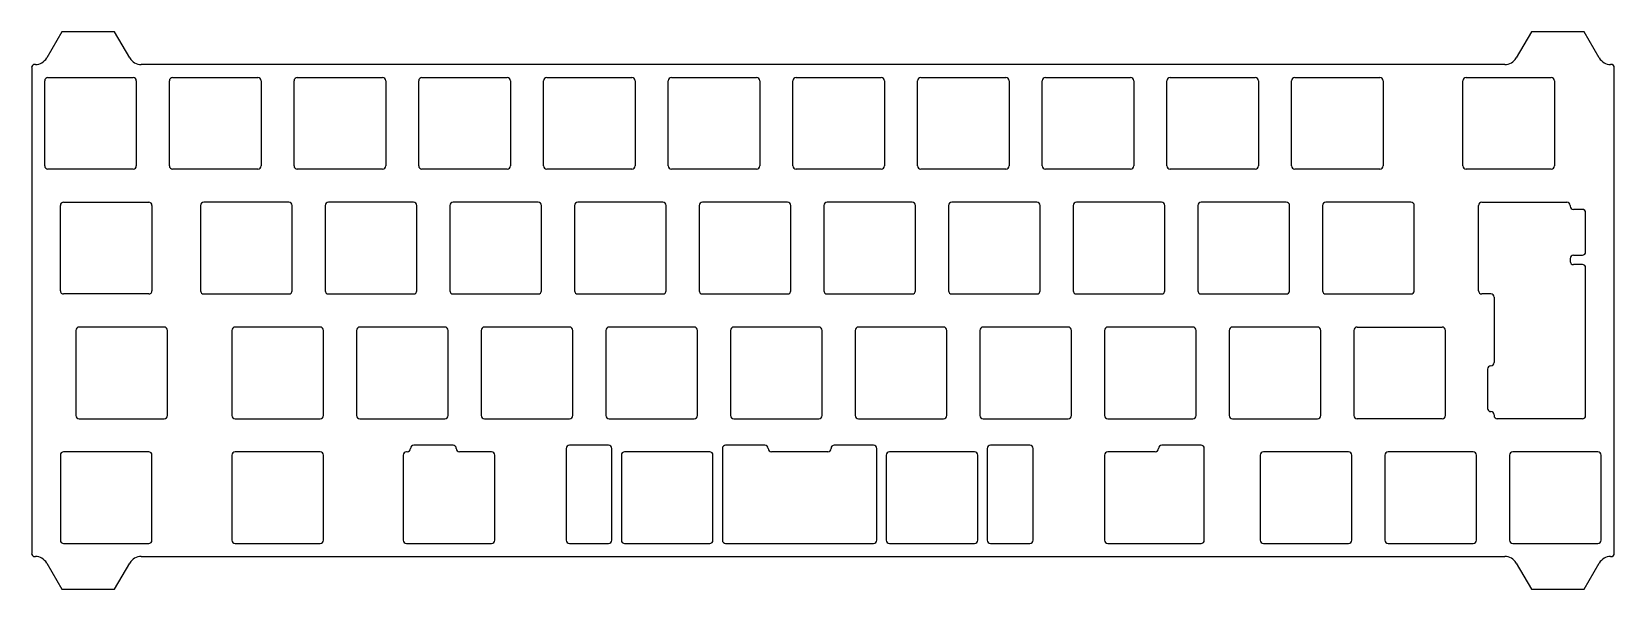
# Model space of a CAD drawing. Extents: x 1 to 242, y -81 to 4.
import ezdxf

# ---------------------------------------------------------------- set-up
doc = ezdxf.new("R2010")
doc.units = 0
doc.header["$MEASUREMENT"] = 0
doc.layers.add('VISIBLE', color=7, linetype='CONTINUOUS')

msp = doc.modelspace()

# ---------------------------------------------------------------- linework, layer by layer
at = {"layer": 'VISIBLE'}
for p, q in [((5.13, 4.47), (2.82, 0.47)), ((13.2, 4.47), (5.13, 4.47)), ((15.51, 0.47), (13.2, 4.47)), ((229.68, 4.47), (227.37, 0.47)), ((237.75, 4.47), (229.68, 4.47)), ((240.06, 0.47), (237.75, 4.47)), ((0.53, -1.02), (0.53, -75.18)), ((1.09, -0.53), (1.02, -0.53)), ((225.64, -0.53), (17.25, -0.53)), ((241.86, -0.53), (241.8, -0.53)), ((242.36, -75.18), (242.36, -1.02)), ((2.52, -16.02), (2.52, -3.02)), ((3.02, -2.52), (16.02, -2.52)), ((16.52, -3.02), (16.52, -16.02)), ((21.57, -16.02), (21.57, -3.02)), ((22.07, -2.52), (35.08, -2.52)), ((35.58, -3.02), (35.58, -16.02)), ((40.62, -16.02), (40.62, -3.02)), ((41.12, -2.52), (54.12, -2.52)), ((54.62, -3.02), (54.62, -16.02)), ((59.67, -16.02), (59.67, -3.02)), ((60.17, -2.52), (73.17, -2.52)), ((73.68, -3.02), (73.68, -16.02)), ((78.73, -16.02), (78.73, -3.02)), ((79.23, -2.52), (92.22, -2.52)), ((92.73, -3.02), (92.73, -16.02)), ((97.78, -16.02), (97.78, -3.02)), ((98.28, -2.52), (111.28, -2.52)), ((111.78, -3.02), (111.78, -16.02)), ((116.83, -16.02), (116.83, -3.02)), ((117.33, -2.52), (130.32, -2.52)), ((130.82, -3.02), (130.82, -16.02)), ((135.88, -16.02), (135.88, -3.02)), ((136.38, -2.52), (149.38, -2.52)), ((149.88, -3.02), (149.88, -16.02)), ((154.93, -16.02), (154.93, -3.02)), ((155.43, -2.52), (168.43, -2.52)), ((168.93, -3.02), (168.93, -16.02)), ((173.97, -16.02), (173.97, -3.02)), ((174.47, -2.52), (187.47, -2.52)), ((187.97, -3.02), (187.97, -16.02)), ((193.03, -16.02), (193.03, -3.02)), ((193.53, -2.52), (206.53, -2.52)), ((207.03, -3.02), (207.03, -16.02)), ((219.22, -16.02), (219.22, -3.02)), ((219.72, -2.52), (232.72, -2.52)), ((233.22, -3.02), (233.22, -16.02)), ((16.02, -16.52), (3.02, -16.52)), ((35.08, -16.52), (22.07, -16.52)), ((54.12, -16.52), (41.12, -16.52)), ((73.17, -16.52), (60.17, -16.52)), ((92.22, -16.52), (79.23, -16.52)), ((111.28, -16.52), (98.28, -16.52)), ((130.32, -16.52), (117.33, -16.52)), ((149.38, -16.52), (136.38, -16.52)), ((168.43, -16.52), (155.43, -16.52)), ((187.47, -16.52), (174.47, -16.52)), ((206.53, -16.52), (193.53, -16.52)), ((232.72, -16.52), (219.72, -16.52)), ((5.41, -21.58), (18.41, -21.58)), ((39.84, -21.58), (26.84, -21.58)), ((58.89, -21.58), (45.89, -21.58)), ((77.94, -21.58), (64.94, -21.58)), ((96.99, -21.58), (83.99, -21.58)), ((116.04, -21.58), (103.04, -21.58)), ((135.09, -21.58), (122.09, -21.58)), ((154.14, -21.58), (141.14, -21.58)), ((173.19, -21.58), (160.19, -21.58)), ((192.24, -21.58), (179.24, -21.58)), ((211.29, -21.58), (198.29, -21.58)), ((222.1, -21.58), (235.1, -21.58)), ((4.91, -35.08), (4.91, -22.08)), ((18.91, -22.08), (18.91, -35.08)), ((26.34, -22.08), (26.34, -35.08)), ((40.34, -35.08), (40.34, -22.08)), ((45.39, -22.08), (45.39, -35.08)), ((59.39, -35.08), (59.39, -22.08)), ((64.44, -22.08), (64.44, -35.08)), ((78.44, -35.08), (78.44, -22.08)), ((83.49, -22.08), (83.49, -35.08)), ((97.49, -35.08), (97.49, -22.08)), ((102.54, -22.08), (102.54, -35.08)), ((116.54, -35.08), (116.54, -22.08)), ((121.59, -22.08), (121.59, -35.08)), ((135.59, -35.08), (135.59, -22.08)), ((140.64, -22.08), (140.64, -35.08)), ((154.64, -35.08), (154.64, -22.08)), ((159.69, -22.08), (159.69, -35.08)), ((173.69, -35.08), (173.69, -22.08)), ((178.74, -22.08), (178.74, -35.08)), ((192.74, -35.08), (192.74, -22.08)), ((197.79, -22.08), (197.79, -35.08)), ((211.79, -35.08), (211.79, -22.08)), ((221.6, -35.08), (221.6, -22.08)), ((235.6, -22.08), (235.6, -22.16)), ((237.48, -22.66), (236.1, -22.66)), ((237.98, -29.16), (237.98, -23.16)), ((235.6, -30.16), (235.6, -30.6)), ((236.1, -29.66), (237.48, -29.66)), ((237.48, -31.1), (236.1, -31.1)), ((237.98, -54.13), (237.98, -31.6)), ((18.41, -35.58), (5.41, -35.58)), ((26.84, -35.58), (39.84, -35.58)), ((45.89, -35.58), (58.89, -35.58)), ((64.94, -35.58), (77.94, -35.58)), ((83.99, -35.58), (96.99, -35.58)), ((103.04, -35.58), (116.04, -35.58)), ((122.09, -35.58), (135.09, -35.58)), ((141.14, -35.58), (154.14, -35.58)), ((160.19, -35.58), (173.19, -35.58)), ((179.24, -35.58), (192.24, -35.58)), ((198.29, -35.58), (211.29, -35.58)), ((223.48, -35.58), (222.1, -35.58)), ((223.98, -36.08), (223.98, -46.04)), ((20.79, -40.63), (7.79, -40.63)), ((44.6, -40.63), (31.6, -40.63)), ((63.65, -40.63), (50.65, -40.63)), ((82.7, -40.63), (69.7, -40.63)), ((101.75, -40.63), (88.75, -40.63)), ((120.8, -40.63), (107.8, -40.63)), ((139.85, -40.63), (126.85, -40.63)), ((158.9, -40.63), (145.9, -40.63)), ((177.95, -40.63), (164.95, -40.63)), ((197, -40.63), (184, -40.63)), ((203.05, -40.63), (216.05, -40.63)), ((7.29, -41.13), (7.29, -54.13)), ((21.29, -54.13), (21.29, -41.13)), ((31.1, -41.13), (31.1, -54.13)), ((45.1, -54.13), (45.1, -41.13)), ((50.15, -41.13), (50.15, -54.13)), ((64.15, -54.13), (64.15, -41.13)), ((69.2, -41.13), (69.2, -54.13)), ((83.2, -54.13), (83.2, -41.13)), ((88.25, -41.13), (88.25, -54.13)), ((102.25, -54.13), (102.25, -41.13)), ((107.3, -41.13), (107.3, -54.13)), ((121.3, -54.13), (121.3, -41.13)), ((126.35, -41.13), (126.35, -54.13)), ((140.35, -54.13), (140.35, -41.13)), ((145.4, -41.13), (145.4, -54.13)), ((159.4, -54.13), (159.4, -41.13)), ((164.45, -41.13), (164.45, -54.13)), ((178.45, -54.13), (178.45, -41.13)), ((183.5, -41.13), (183.5, -54.13)), ((197.5, -54.13), (197.5, -41.13)), ((202.55, -41.13), (202.55, -54.13)), ((216.55, -54.13), (216.55, -41.13)), ((222.98, -47.04), (222.98, -53.04)), ((7.79, -54.63), (20.79, -54.63)), ((31.6, -54.63), (44.6, -54.63)), ((50.65, -54.63), (63.65, -54.63)), ((69.7, -54.63), (82.7, -54.63)), ((88.75, -54.63), (101.75, -54.63)), ((107.8, -54.63), (120.8, -54.63)), ((126.85, -54.63), (139.85, -54.63)), ((145.9, -54.63), (158.9, -54.63)), ((164.95, -54.63), (177.95, -54.63)), ((184, -54.63), (197, -54.63)), ((216.05, -54.63), (203.05, -54.63)), ((223.98, -54.04), (223.98, -54.13)), ((237.48, -54.63), (224.48, -54.63)), ((4.91, -60.18), (4.91, -73.18)), ((18.41, -59.67), (5.41, -59.67)), ((18.91, -73.18), (18.91, -60.18)), ((31.1, -60.18), (31.1, -73.18)), ((44.6, -59.67), (31.6, -59.67)), ((45.1, -73.18), (45.1, -60.18)), ((57.29, -60.18), (57.29, -73.18)), ((57.91, -59.67), (57.79, -59.67)), ((64.91, -58.67), (58.91, -58.67)), ((70.79, -59.67), (65.91, -59.67)), ((71.29, -73.18), (71.29, -60.18)), ((82.19, -59.18), (82.19, -73.18)), ((88.69, -58.67), (82.69, -58.67)), ((89.19, -73.18), (89.19, -59.18)), ((90.63, -60.18), (90.63, -73.18)), ((104.13, -59.67), (91.13, -59.67)), ((104.63, -73.18), (104.63, -60.18)), ((106.07, -59.18), (106.07, -73.18)), ((112.57, -58.67), (106.57, -58.67)), ((122.17, -59.67), (113.57, -59.67)), ((129.17, -58.67), (123.17, -58.67)), ((129.67, -73.18), (129.67, -59.18)), ((131.11, -60.18), (131.11, -73.18)), ((144.61, -59.67), (131.61, -59.67)), ((145.11, -73.18), (145.11, -60.18)), ((146.55, -59.18), (146.55, -73.18)), ((153.05, -58.67), (147.05, -58.67)), ((153.55, -73.18), (153.55, -59.18)), ((164.45, -60.18), (164.45, -73.18)), ((172.21, -59.67), (164.95, -59.67)), ((179.21, -58.67), (173.21, -58.67)), ((179.71, -73.18), (179.71, -59.18)), ((188.26, -60.18), (188.26, -73.18)), ((201.76, -59.67), (188.76, -59.67)), ((202.26, -73.18), (202.26, -60.18)), ((207.31, -60.18), (207.31, -73.18)), ((220.81, -59.67), (207.81, -59.67)), ((221.31, -73.18), (221.31, -60.18)), ((226.36, -60.18), (226.36, -73.18)), ((239.86, -59.67), (226.86, -59.67)), ((240.36, -73.18), (240.36, -60.18)), ((5.41, -73.67), (18.41, -73.67)), ((31.6, -73.67), (44.6, -73.67)), ((57.79, -73.67), (70.79, -73.67)), ((82.69, -73.67), (88.69, -73.67)), ((91.13, -73.67), (104.13, -73.67)), ((106.57, -73.67), (129.17, -73.67)), ((131.61, -73.67), (144.61, -73.67)), ((147.05, -73.67), (153.05, -73.67)), ((164.95, -73.67), (179.21, -73.67)), ((188.76, -73.67), (201.76, -73.67)), ((207.81, -73.67), (220.81, -73.67)), ((226.86, -73.67), (239.86, -73.67)), ((1.02, -75.68), (1.09, -75.68)), ((2.82, -76.67), (5.13, -80.67)), ((13.2, -80.67), (15.51, -76.67)), ((17.25, -75.68), (225.64, -75.68)), ((227.37, -76.67), (229.68, -80.67)), ((237.75, -80.67), (240.06, -76.67)), ((241.8, -75.68), (241.86, -75.68)), ((5.13, -80.67), (13.2, -80.67)), ((229.68, -80.67), (237.75, -80.67))]:
    msp.add_line(p, q, dxfattribs=at)
for centre, radius, start, end in [((1.09, 1.47), 2, 270, 330), ((17.25, 1.47), 2, 210, 270), ((225.64, 1.47), 2, 270, 330), ((241.8, 1.47), 2, 210, 270), ((1.02, -1.02), 0.5, 90, 180), ((241.86, -1.02), 0.5, 0, 90), ((3.02, -3.02), 0.5, 90, 180), ((16.02, -3.02), 0.5, 0, 90), ((22.07, -3.02), 0.5, 90, 180), ((35.08, -3.02), 0.5, 0, 90), ((41.12, -3.02), 0.5, 90, 180), ((54.12, -3.02), 0.5, 0, 90), ((60.17, -3.02), 0.5, 90, 180), ((73.17, -3.02), 0.5, 0, 90), ((79.23, -3.02), 0.5, 90, 180), ((92.22, -3.02), 0.5, 0, 90), ((98.28, -3.02), 0.5, 90, 180), ((111.28, -3.02), 0.5, 0, 90), ((117.33, -3.02), 0.5, 90, 180), ((130.32, -3.02), 0.5, 0, 90), ((136.38, -3.02), 0.5, 90, 180), ((149.38, -3.02), 0.5, 0, 90), ((155.43, -3.02), 0.5, 90, 180), ((168.43, -3.02), 0.5, 0, 90), ((174.47, -3.02), 0.5, 90, 180), ((187.47, -3.02), 0.5, 0, 90), ((193.53, -3.02), 0.5, 90, 180), ((206.53, -3.02), 0.5, 0, 90), ((219.72, -3.02), 0.5, 90, 180), ((232.72, -3.02), 0.5, 0, 90), ((3.02, -16.02), 0.5, 180, 270), ((16.02, -16.02), 0.5, 270, 0), ((22.07, -16.02), 0.5, 180, 270), ((35.08, -16.02), 0.5, 270, 0), ((41.12, -16.02), 0.5, 180, 270), ((54.12, -16.02), 0.5, 270, 0), ((60.17, -16.02), 0.5, 180, 270), ((73.17, -16.02), 0.5, 270, 0), ((79.23, -16.02), 0.5, 180, 270), ((92.22, -16.02), 0.5, 270, 0), ((98.28, -16.02), 0.5, 180, 270), ((111.28, -16.02), 0.5, 270, 0), ((117.33, -16.02), 0.5, 180, 270), ((130.32, -16.02), 0.5, 270, 0), ((136.38, -16.02), 0.5, 180, 270), ((149.38, -16.02), 0.5, 270, 0), ((155.43, -16.02), 0.5, 180, 270), ((168.43, -16.02), 0.5, 270, 0), ((174.47, -16.02), 0.5, 180, 270), ((187.47, -16.02), 0.5, 270, 0), ((193.53, -16.02), 0.5, 180, 270), ((206.53, -16.02), 0.5, 270, 0), ((219.72, -16.02), 0.5, 180, 270), ((232.72, -16.02), 0.5, 270, 0), ((5.41, -22.08), 0.5, 90, 180), ((18.41, -22.08), 0.5, 0, 90), ((26.84, -22.08), 0.5, 90, 180), ((39.84, -22.08), 0.5, 0, 90), ((45.89, -22.08), 0.5, 90, 180), ((58.89, -22.08), 0.5, 0, 90), ((64.94, -22.08), 0.5, 90, 180), ((77.94, -22.08), 0.5, 0, 90), ((83.99, -22.08), 0.5, 90, 180), ((96.99, -22.08), 0.5, 0, 90), ((103.04, -22.08), 0.5, 90, 180), ((116.04, -22.08), 0.5, 0, 90), ((122.09, -22.08), 0.5, 90, 180), ((135.09, -22.08), 0.5, 0, 90), ((141.14, -22.08), 0.5, 90, 180), ((154.14, -22.08), 0.5, 0, 90), ((160.19, -22.08), 0.5, 90, 180), ((173.19, -22.08), 0.5, 0, 90), ((179.24, -22.08), 0.5, 90, 180), ((192.24, -22.08), 0.5, 0, 90), ((198.29, -22.08), 0.5, 90, 180), ((211.29, -22.08), 0.5, 0, 90), ((222.1, -22.08), 0.5, 90, 180), ((235.1, -22.08), 0.5, 0, 90), ((236.1, -22.16), 0.5, 180, 270), ((237.48, -23.16), 0.5, 0, 90), ((236.1, -30.16), 0.5, 90, 180), ((236.1, -30.6), 0.5, 180, 270), ((237.48, -29.16), 0.5, 270, 0), ((237.48, -31.6), 0.5, 0, 90), ((5.41, -35.08), 0.5, 180, 270), ((18.41, -35.08), 0.5, 270, 0), ((26.84, -35.08), 0.5, 180, 270), ((39.84, -35.08), 0.5, 270, 0), ((45.89, -35.08), 0.5, 180, 270), ((58.89, -35.08), 0.5, 270, 0), ((64.94, -35.08), 0.5, 180, 270), ((77.94, -35.08), 0.5, 270, 0), ((83.99, -35.08), 0.5, 180, 270), ((96.99, -35.08), 0.5, 270, 0), ((103.04, -35.08), 0.5, 180, 270), ((116.04, -35.08), 0.5, 270, 0), ((122.09, -35.08), 0.5, 180, 270), ((135.09, -35.08), 0.5, 270, 0), ((141.14, -35.08), 0.5, 180, 270), ((154.14, -35.08), 0.5, 270, 0), ((160.19, -35.08), 0.5, 180, 270), ((173.19, -35.08), 0.5, 270, 0), ((179.24, -35.08), 0.5, 180, 270), ((192.24, -35.08), 0.5, 270, 0), ((198.29, -35.08), 0.5, 180, 270), ((211.29, -35.08), 0.5, 270, 0), ((222.1, -35.08), 0.5, 180, 270), ((223.48, -36.08), 0.5, 0, 90), ((7.79, -41.13), 0.5, 90, 180), ((20.79, -41.13), 0.5, 0, 90), ((31.6, -41.13), 0.5, 90, 180), ((44.6, -41.13), 0.5, 0, 90), ((50.65, -41.13), 0.5, 90, 180), ((63.65, -41.13), 0.5, 0, 90), ((69.7, -41.13), 0.5, 90, 180), ((82.7, -41.13), 0.5, 0, 90), ((88.75, -41.13), 0.5, 90, 180), ((101.75, -41.13), 0.5, 0, 90), ((107.8, -41.13), 0.5, 90, 180), ((120.8, -41.13), 0.5, 0, 90), ((126.85, -41.13), 0.5, 90, 180), ((139.85, -41.13), 0.5, 0, 90), ((145.9, -41.13), 0.5, 90, 180), ((158.9, -41.13), 0.5, 0, 90), ((164.95, -41.13), 0.5, 90, 180), ((177.95, -41.13), 0.5, 0, 90), ((184, -41.13), 0.5, 90, 180), ((197, -41.13), 0.5, 0, 90), ((203.05, -41.13), 0.5, 90, 180), ((216.05, -41.13), 0.5, 0, 90), ((223.48, -47.04), 0.5, 90, 180), ((223.48, -46.04), 0.5, 270, 0), ((223.48, -53.04), 0.5, 180, 270), ((7.79, -54.13), 0.5, 180, 270), ((20.79, -54.13), 0.5, 270, 0), ((31.6, -54.13), 0.5, 180, 270), ((44.6, -54.13), 0.5, 270, 0), ((50.65, -54.13), 0.5, 180, 270), ((63.65, -54.13), 0.5, 270, 0), ((69.7, -54.13), 0.5, 180, 270), ((82.7, -54.13), 0.5, 270, 0), ((88.75, -54.13), 0.5, 180, 270), ((101.75, -54.13), 0.5, 270, 0), ((107.8, -54.13), 0.5, 180, 270), ((120.8, -54.13), 0.5, 270, 0), ((126.85, -54.13), 0.5, 180, 270), ((139.85, -54.13), 0.5, 270, 0), ((145.9, -54.13), 0.5, 180, 270), ((158.9, -54.13), 0.5, 270, 0), ((164.95, -54.13), 0.5, 180, 270), ((177.95, -54.13), 0.5, 270, 0), ((184, -54.13), 0.5, 180, 270), ((197, -54.13), 0.5, 270, 0), ((203.05, -54.13), 0.5, 180, 270), ((216.05, -54.13), 0.5, 270, 0), ((223.48, -54.04), 0.5, 0, 90), ((224.48, -54.13), 0.5, 180, 270), ((237.48, -54.13), 0.5, 270, 0), ((5.41, -60.18), 0.5, 90, 180), ((18.41, -60.18), 0.5, 0, 90), ((31.6, -60.18), 0.5, 90, 180), ((44.6, -60.18), 0.5, 0, 90), ((57.79, -60.18), 0.5, 90, 180), ((57.91, -59.18), 0.5, 270, 360), ((58.91, -59.18), 0.5, 90, 180), ((64.91, -59.18), 0.5, 0, 90), ((65.91, -59.18), 0.5, 180, 270), ((70.79, -60.18), 0.5, 0, 90), ((82.69, -59.18), 0.5, 90, 180), ((88.69, -59.18), 0.5, 0, 90), ((91.13, -60.18), 0.5, 90, 180), ((104.13, -60.18), 0.5, 0, 90), ((106.57, -59.18), 0.5, 90, 180), ((112.57, -59.18), 0.5, 0, 90), ((113.57, -59.18), 0.5, 180, 270), ((122.17, -59.18), 0.5, 270, 0), ((123.17, -59.18), 0.5, 90, 180), ((129.17, -59.18), 0.5, 0, 90), ((131.61, -60.18), 0.5, 90, 180), ((144.61, -60.18), 0.5, 0, 90), ((147.05, -59.18), 0.5, 90, 180), ((153.05, -59.18), 0.5, 0, 90), ((164.95, -60.18), 0.5, 90, 180), ((172.21, -59.18), 0.5, 270, 0), ((173.21, -59.18), 0.5, 90, 180), ((179.21, -59.18), 0.5, 0, 90), ((188.76, -60.18), 0.5, 90, 180), ((201.76, -60.18), 0.5, 0, 90), ((207.81, -60.18), 0.5, 90, 180), ((220.81, -60.18), 0.5, 0, 90), ((226.86, -60.18), 0.5, 90, 180), ((239.86, -60.18), 0.5, 0, 90), ((5.41, -73.18), 0.5, 180, 270), ((18.41, -73.18), 0.5, 270, 0), ((31.6, -73.18), 0.5, 180, 270), ((44.6, -73.18), 0.5, 270, 0), ((57.79, -73.18), 0.5, 180, 270), ((70.79, -73.18), 0.5, 270, 0), ((82.69, -73.18), 0.5, 180, 270), ((88.69, -73.18), 0.5, 270, 0), ((91.13, -73.18), 0.5, 180, 270), ((104.13, -73.18), 0.5, 270, 0), ((106.57, -73.18), 0.5, 180, 270), ((129.17, -73.18), 0.5, 270, 0), ((131.61, -73.18), 0.5, 180, 270), ((144.61, -73.18), 0.5, 270, 0), ((147.05, -73.18), 0.5, 180, 270), ((153.05, -73.18), 0.5, 270, 0), ((164.95, -73.18), 0.5, 180, 270), ((179.21, -73.18), 0.5, 270, 0), ((188.76, -73.18), 0.5, 180, 270), ((201.76, -73.18), 0.5, 270, 0), ((207.81, -73.18), 0.5, 180, 270), ((220.81, -73.18), 0.5, 270, 0), ((226.86, -73.18), 0.5, 180, 270), ((239.86, -73.18), 0.5, 270, 0), ((1.02, -75.18), 0.5, 180, 270), ((1.09, -77.67), 2, 30, 90), ((17.25, -77.67), 2, 90, 150), ((225.64, -77.67), 2, 30, 90), ((241.8, -77.67), 2, 90, 150), ((241.86, -75.18), 0.5, 270, 0)]:
    msp.add_arc(centre, radius, start, end, dxfattribs=at)

doc.saveas('drawing.dxf')
